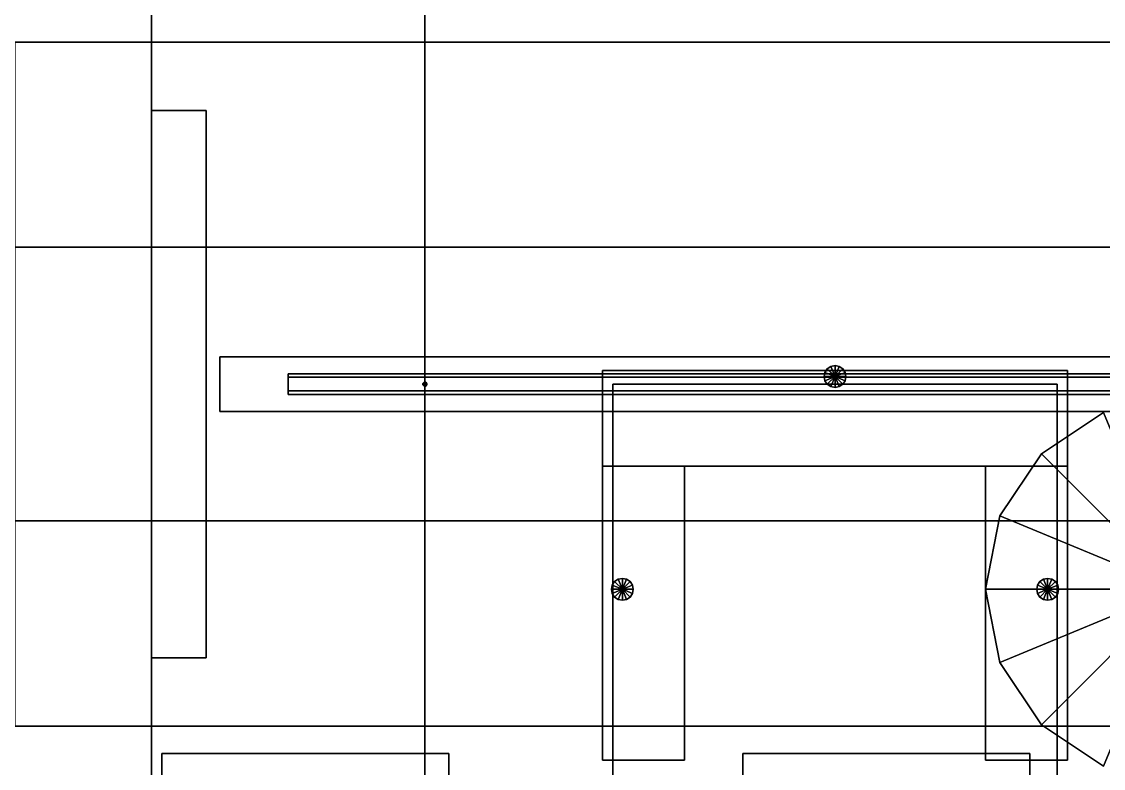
# Model space of a CAD drawing. Header units: millimetres. Extents: x -8000 to 18500, y -500 to 32500.
# Drawn here: x 4610 to 6193, y 4438 to 5530 of the extents above; entities that cross this region are included whole.
import ezdxf

# ---------------------------------------------------------------- set-up
doc = ezdxf.new("R2010")
doc.units = ezdxf.units.MM
for name, color, linetype in [('3D-COLUMNS', 7, 'Continuous'), ('3D-FINISH', 7, 'Continuous'), ('3D-FURNITURE', 7, 'Continuous'), ('3D-LIGHTS', 7, 'Continuous'), ('3D-ROOF', 7, 'Continuous'), ('3D-SLABS', 7, 'Continuous')]:
    doc.layers.add(name, color=color, linetype=linetype)

msp = doc.modelspace()

# ---------------------------------------------------------------- linework, layer by layer
at = {"layer": '3D-COLUMNS', "color": 7}
for points in [[(4800, 0, 3600), (4800, 10000, 3600), (5200, 10000, 3600), (5200, 0, 3600)], [(4800, 0, 3600), (4800, 0, 3800), (4800, 10000, 3800), (4800, 10000, 3600)], [(4800, 0, 3800), (5200, 0, 3800), (5200, 10000, 3800), (4800, 10000, 3800)], [(5200, 0, 3600), (5200, 10000, 3600), (5200, 10000, 3800), (5200, 0, 3800)], [(0, 4800, 3600), (0, 5200, 3600), (10000, 5200, 3600), (10000, 4800, 3600)], [(0, 5200, 3600), (0, 5200, 3800), (10000, 5200, 3800), (10000, 5200, 3600)], [(0, 4800, 3800), (10000, 4800, 3800), (10000, 5200, 3800), (0, 5200, 3800)], [(4800, 4800), (4800, 5200), (5200, 5200), (5200, 4800)], [(4800, 5200), (4800, 5200, 7800), (5200, 5200, 7800), (5200, 5200)], [(4800, 4800), (4800, 4800, 7800), (4800, 5200, 7800), (4800, 5200)], [(4800, 4800, 7800), (5200, 4800, 7800), (5200, 5200, 7800), (4800, 5200, 7800)], [(5200, 4800), (5200, 5200), (5200, 5200, 7800), (5200, 4800, 7800)], [(0, 4800, 3600), (10000, 4800, 3600), (10000, 4800, 3800), (0, 4800, 3800)], [(4800, 4800), (5200, 4800), (5200, 4800, 7800), (4800, 4800, 7800)]]:
    msp.add_3dface(points, dxfattribs=at)
at = {"layer": '3D-FINISH', "color": 7}
for points in [[(200, 200, 590), (200, 9800, 590), (9800, 9800, 590), (9800, 200, 590)], [(200, 200, 600), (9800, 200, 600), (9800, 9800, 600), (200, 9800, 600)], [(200, 200, 3990), (200, 9800, 3990), (9800, 9800, 3990), (9800, 200, 3990)], [(200, 200, 4000), (9800, 200, 4000), (9800, 9800, 4000), (200, 9800, 4000)]]:
    msp.add_3dface(points, dxfattribs=at)
at = {"layer": '3D-FURNITURE', "color": 7}
for points in [[(4600, 4500, 4710), (4600, 5500, 4710), (8000, 5500, 4710), (8000, 4500, 4710)], [(4600, 5500, 4710), (4600, 5500, 4760), (8000, 5500, 4760), (8000, 5500, 4710)], [(4600, 4500, 4760), (8000, 4500, 4760), (8000, 5500, 4760), (4600, 5500, 4760)], [(4800, 4600, 4000), (4800, 5400, 4000), (4880, 5400, 4000), (4880, 4600, 4000)], [(4800, 5400, 4000), (4800, 5400, 4710), (4880, 5400, 4710), (4880, 5400, 4000)], [(4800, 4600, 4000), (4800, 4600, 4710), (4800, 5400, 4710), (4800, 5400, 4000)], [(4800, 4600, 4710), (4880, 4600, 4710), (4880, 5400, 4710), (4800, 5400, 4710)], [(4880, 4600, 4000), (4880, 5400, 4000), (4880, 5400, 4710), (4880, 4600, 4710)], [(4900, 4960, 4755), (4900, 5040, 4755), (7700, 5040, 4755), (7700, 4960, 4755)], [(4900, 5040, 4755), (4900, 5040, 4765), (7700, 5040, 4765), (7700, 5040, 4755)], [(4900, 4960, 4755), (4900, 4960, 4765), (4900, 5040, 4765), (4900, 5040, 4755)], [(4900, 4960, 4765), (7700, 4960, 4765), (7700, 5040, 4765), (4900, 5040, 4765)], [(5460, 4880, 1000), (5460, 5020, 1000), (6140, 5020, 1000), (6140, 4880, 1000)], [(5460, 5020, 1000), (5460, 5020, 1280), (6140, 5020, 1280), (6140, 5020, 1000)], [(5460, 4880, 1000), (5460, 4880, 1280), (5460, 5020, 1280), (5460, 5020, 1000)], [(5460, 4880, 1280), (6140, 4880, 1280), (6140, 5020, 1280), (5460, 5020, 1280)], [(5785.2, 5017.2, 600), (5784, 5011.1, 600), (5784, 5011.1, 880), (5785.2, 5017.2, 880)], [(5800, 5011.1, 880), (5785.2, 5017.2, 880), (5784, 5011.1, 880), (5800, 5011.1, 880)], [(5800, 5011.1, 600), (5784, 5011.1, 600), (5785.2, 5017.2, 600), (5800, 5011.1, 600)], [(5788.7, 5022.4, 600), (5785.2, 5017.2, 600), (5785.2, 5017.2, 880), (5788.7, 5022.4, 880)], [(5800, 5011.1, 880), (5788.7, 5022.4, 880), (5785.2, 5017.2, 880), (5800, 5011.1, 880)], [(5800, 5011.1, 600), (5785.2, 5017.2, 600), (5788.7, 5022.4, 600), (5800, 5011.1, 600)], [(5793.9, 5025.9, 600), (5788.7, 5022.4, 600), (5788.7, 5022.4, 880), (5793.9, 5025.9, 880)], [(5800, 5011.1, 880), (5793.9, 5025.9, 880), (5788.7, 5022.4, 880), (5800, 5011.1, 880)], [(5800, 5011.1, 600), (5788.7, 5022.4, 600), (5793.9, 5025.9, 600), (5800, 5011.1, 600)], [(5800, 5027.1, 600), (5793.9, 5025.9, 600), (5793.9, 5025.9, 880), (5800, 5027.1, 880)], [(5800, 5011.1, 880), (5800, 5027.1, 880), (5793.9, 5025.9, 880), (5800, 5011.1, 880)], [(5800, 5011.1, 600), (5793.9, 5025.9, 600), (5800, 5027.1, 600), (5800, 5011.1, 600)], [(5806.1, 5025.9, 600), (5800, 5027.1, 600), (5800, 5027.1, 880), (5806.1, 5025.9, 880)], [(5800, 5011.1, 880), (5806.1, 5025.9, 880), (5800, 5027.1, 880), (5800, 5011.1, 880)], [(5800, 5011.1, 600), (5800, 5027.1, 600), (5806.1, 5025.9, 600), (5800, 5011.1, 600)], [(5800, 5011.1, 880), (5811.3, 5022.4, 880), (5806.1, 5025.9, 880), (5800, 5011.1, 880)], [(5800, 5011.1, 600), (5806.1, 5025.9, 600), (5811.3, 5022.4, 600), (5800, 5011.1, 600)], [(5800, 5011.1, 880), (5814.8, 5017.2, 880), (5811.3, 5022.4, 880), (5800, 5011.1, 880)], [(5800, 5011.1, 600), (5811.3, 5022.4, 600), (5814.8, 5017.2, 600), (5800, 5011.1, 600)], [(5800, 5011.1, 880), (5816, 5011.1, 880), (5814.8, 5017.2, 880), (5800, 5011.1, 880)], [(5800, 5011.1, 600), (5814.8, 5017.2, 600), (5816, 5011.1, 600), (5800, 5011.1, 600)], [(5811.3, 5022.4, 600), (5806.1, 5025.9, 600), (5806.1, 5025.9, 880), (5811.3, 5022.4, 880)], [(5814.8, 5017.2, 600), (5811.3, 5022.4, 600), (5811.3, 5022.4, 880), (5814.8, 5017.2, 880)], [(5816, 5011.1, 600), (5814.8, 5017.2, 600), (5814.8, 5017.2, 880), (5816, 5011.1, 880)], [(6140, 4880, 1000), (6140, 5020, 1000), (6140, 5020, 1280), (6140, 4880, 1280)], [(5784, 5011.1, 600), (5785.2, 5005, 600), (5785.2, 5005, 880), (5784, 5011.1, 880)], [(5800, 5011.1, 880), (5784, 5011.1, 880), (5785.2, 5005, 880), (5800, 5011.1, 880)], [(5800, 5011.1, 600), (5785.2, 5005, 600), (5784, 5011.1, 600), (5800, 5011.1, 600)], [(5800, 5011.1, 880), (5785.2, 5005, 880), (5788.7, 4999.8, 880), (5800, 5011.1, 880)], [(5800, 5011.1, 600), (5788.7, 4999.8, 600), (5785.2, 5005, 600), (5800, 5011.1, 600)], [(5785.2, 5005, 600), (5788.7, 4999.8, 600), (5788.7, 4999.8, 880), (5785.2, 5005, 880)], [(5800, 5011.1, 880), (5788.7, 4999.8, 880), (5793.9, 4996.3, 880), (5800, 5011.1, 880)], [(5800, 5011.1, 600), (5793.9, 4996.3, 600), (5788.7, 4999.8, 600), (5800, 5011.1, 600)], [(5800, 5011.1, 880), (5793.9, 4996.3, 880), (5800, 4995.1, 880), (5800, 5011.1, 880)], [(5800, 5011.1, 600), (5800, 4995.1, 600), (5793.9, 4996.3, 600), (5800, 5011.1, 600)], [(5800, 5011.1, 880), (5800, 4995.1, 880), (5806.1, 4996.3, 880), (5800, 5011.1, 880)], [(5800, 5011.1, 600), (5806.1, 4996.3, 600), (5800, 4995.1, 600), (5800, 5011.1, 600)], [(5800, 5011.1, 880), (5806.1, 4996.3, 880), (5811.3, 4999.8, 880), (5800, 5011.1, 880)], [(5800, 5011.1, 600), (5811.3, 4999.8, 600), (5806.1, 4996.3, 600), (5800, 5011.1, 600)], [(5800, 5011.1, 880), (5811.3, 4999.8, 880), (5814.8, 5005, 880), (5800, 5011.1, 880)], [(5800, 5011.1, 600), (5814.8, 5005, 600), (5811.3, 4999.8, 600), (5800, 5011.1, 600)], [(5800, 5011.1, 880), (5814.8, 5005, 880), (5816, 5011.1, 880), (5800, 5011.1, 880)], [(5800, 5011.1, 600), (5816, 5011.1, 600), (5814.8, 5005, 600), (5800, 5011.1, 600)], [(5811.3, 4999.8, 600), (5814.8, 5005, 600), (5814.8, 5005, 880), (5811.3, 4999.8, 880)], [(5814.8, 5005, 600), (5816, 5011.1, 600), (5816, 5011.1, 880), (5814.8, 5005, 880)], [(5475, 4400, 860), (5475, 5000, 860), (6125, 5000, 860), (6125, 4400, 860)], [(5475, 5000, 860), (5475, 5000, 1000), (6125, 5000, 1000), (6125, 5000, 860)], [(5475, 4400, 860), (5475, 4400, 1000), (5475, 5000, 1000), (5475, 5000, 860)], [(5475, 4400, 1000), (6125, 4400, 1000), (6125, 5000, 1000), (5475, 5000, 1000)], [(5788.7, 4999.8, 600), (5793.9, 4996.3, 600), (5793.9, 4996.3, 880), (5788.7, 4999.8, 880)], [(5793.9, 4996.3, 600), (5800, 4995.1, 600), (5800, 4995.1, 880), (5793.9, 4996.3, 880)], [(5800, 4995.1, 600), (5806.1, 4996.3, 600), (5806.1, 4996.3, 880), (5800, 4995.1, 880)], [(5806.1, 4996.3, 600), (5811.3, 4999.8, 600), (5811.3, 4999.8, 880), (5806.1, 4996.3, 880)], [(6125, 4400, 860), (6125, 5000, 860), (6125, 5000, 1000), (6125, 4400, 1000)], [(4900, 4960, 4755), (7700, 4960, 4755), (7700, 4960, 4765), (4900, 4960, 4765)], [(6192.8, 4958.7, 600), (6102, 4898, 600), (6102, 4898, 1020), (6192.8, 4958.7, 1020)], [(6300, 4700, 1020), (6192.8, 4958.7, 1020), (6102, 4898, 1020), (6300, 4700, 1020)], [(6300, 4700, 600), (6102, 4898, 600), (6192.8, 4958.7, 600), (6300, 4700, 600)], [(6102, 4898, 600), (6041.3, 4807.2, 600), (6041.3, 4807.2, 1020), (6102, 4898, 1020)], [(6300, 4700, 1020), (6102, 4898, 1020), (6041.3, 4807.2, 1020), (6300, 4700, 1020)], [(6300, 4700, 600), (6041.3, 4807.2, 600), (6102, 4898, 600), (6300, 4700, 600)], [(5460, 4880, 1000), (6140, 4880, 1000), (6140, 4880, 1280), (5460, 4880, 1280)], [(5460, 4450, 960), (5460, 4880, 960), (5580, 4880, 960), (5580, 4450, 960)], [(5460, 4880, 960), (5460, 4880, 1180), (5580, 4880, 1180), (5580, 4880, 960)], [(5460, 4450, 960), (5460, 4450, 1180), (5460, 4880, 1180), (5460, 4880, 960)], [(5460, 4450, 1180), (5580, 4450, 1180), (5580, 4880, 1180), (5460, 4880, 1180)], [(5580, 4450, 960), (5580, 4880, 960), (5580, 4880, 1180), (5580, 4450, 1180)], [(6020, 4450, 960), (6020, 4880, 960), (6140, 4880, 960), (6140, 4450, 960)], [(6020, 4880, 960), (6020, 4880, 1180), (6140, 4880, 1180), (6140, 4880, 960)], [(6020, 4450, 960), (6020, 4450, 1180), (6020, 4880, 1180), (6020, 4880, 960)], [(6020, 4450, 1180), (6140, 4450, 1180), (6140, 4880, 1180), (6020, 4880, 1180)], [(6140, 4450, 960), (6140, 4880, 960), (6140, 4880, 1180), (6140, 4450, 1180)], [(6041.3, 4807.2, 600), (6020, 4700, 600), (6020, 4700, 1020), (6041.3, 4807.2, 1020)], [(6300, 4700, 1020), (6041.3, 4807.2, 1020), (6020, 4700, 1020), (6300, 4700, 1020)], [(6300, 4700, 600), (6020, 4700, 600), (6041.3, 4807.2, 600), (6300, 4700, 600)], [(5474.1, 4706.1, 600), (5472.9, 4700, 600), (5472.9, 4700, 880), (5474.1, 4706.1, 880)], [(5488.9, 4700, 880), (5474.1, 4706.1, 880), (5472.9, 4700, 880), (5488.9, 4700, 880)], [(5488.9, 4700, 600), (5472.9, 4700, 600), (5474.1, 4706.1, 600), (5488.9, 4700, 600)], [(5477.6, 4711.3, 600), (5474.1, 4706.1, 600), (5474.1, 4706.1, 880), (5477.6, 4711.3, 880)], [(5488.9, 4700, 880), (5477.6, 4711.3, 880), (5474.1, 4706.1, 880), (5488.9, 4700, 880)], [(5488.9, 4700, 600), (5474.1, 4706.1, 600), (5477.6, 4711.3, 600), (5488.9, 4700, 600)], [(5482.8, 4714.8, 600), (5477.6, 4711.3, 600), (5477.6, 4711.3, 880), (5482.8, 4714.8, 880)], [(5488.9, 4700, 880), (5482.8, 4714.8, 880), (5477.6, 4711.3, 880), (5488.9, 4700, 880)], [(5488.9, 4700, 600), (5477.6, 4711.3, 600), (5482.8, 4714.8, 600), (5488.9, 4700, 600)], [(5488.9, 4716, 600), (5482.8, 4714.8, 600), (5482.8, 4714.8, 880), (5488.9, 4716, 880)], [(5488.9, 4700, 880), (5488.9, 4716, 880), (5482.8, 4714.8, 880), (5488.9, 4700, 880)], [(5488.9, 4700, 600), (5482.8, 4714.8, 600), (5488.9, 4716, 600), (5488.9, 4700, 600)], [(5495, 4714.8, 600), (5488.9, 4716, 600), (5488.9, 4716, 880), (5495, 4714.8, 880)], [(5488.9, 4700, 880), (5495, 4714.8, 880), (5488.9, 4716, 880), (5488.9, 4700, 880)], [(5488.9, 4700, 600), (5488.9, 4716, 600), (5495, 4714.8, 600), (5488.9, 4700, 600)], [(5488.9, 4700, 880), (5500.2, 4711.3, 880), (5495, 4714.8, 880), (5488.9, 4700, 880)], [(5488.9, 4700, 600), (5495, 4714.8, 600), (5500.2, 4711.3, 600), (5488.9, 4700, 600)], [(5488.9, 4700, 880), (5503.7, 4706.1, 880), (5500.2, 4711.3, 880), (5488.9, 4700, 880)], [(5488.9, 4700, 600), (5500.2, 4711.3, 600), (5503.7, 4706.1, 600), (5488.9, 4700, 600)], [(5488.9, 4700, 880), (5504.9, 4700, 880), (5503.7, 4706.1, 880), (5488.9, 4700, 880)], [(5488.9, 4700, 600), (5503.7, 4706.1, 600), (5504.9, 4700, 600), (5488.9, 4700, 600)], [(5500.2, 4711.3, 600), (5495, 4714.8, 600), (5495, 4714.8, 880), (5500.2, 4711.3, 880)], [(5503.7, 4706.1, 600), (5500.2, 4711.3, 600), (5500.2, 4711.3, 880), (5503.7, 4706.1, 880)], [(5504.9, 4700, 600), (5503.7, 4706.1, 600), (5503.7, 4706.1, 880), (5504.9, 4700, 880)], [(6096.3, 4706.1, 600), (6095.1, 4700, 600), (6095.1, 4700, 880), (6096.3, 4706.1, 880)], [(6111.1, 4700, 880), (6096.3, 4706.1, 880), (6095.1, 4700, 880), (6111.1, 4700, 880)], [(6111.1, 4700, 600), (6095.1, 4700, 600), (6096.3, 4706.1, 600), (6111.1, 4700, 600)], [(6099.8, 4711.3, 600), (6096.3, 4706.1, 600), (6096.3, 4706.1, 880), (6099.8, 4711.3, 880)], [(6111.1, 4700, 880), (6099.8, 4711.3, 880), (6096.3, 4706.1, 880), (6111.1, 4700, 880)], [(6111.1, 4700, 600), (6096.3, 4706.1, 600), (6099.8, 4711.3, 600), (6111.1, 4700, 600)], [(6105, 4714.8, 600), (6099.8, 4711.3, 600), (6099.8, 4711.3, 880), (6105, 4714.8, 880)], [(6111.1, 4700, 880), (6105, 4714.8, 880), (6099.8, 4711.3, 880), (6111.1, 4700, 880)], [(6111.1, 4700, 600), (6099.8, 4711.3, 600), (6105, 4714.8, 600), (6111.1, 4700, 600)], [(6111.1, 4716, 600), (6105, 4714.8, 600), (6105, 4714.8, 880), (6111.1, 4716, 880)], [(6111.1, 4700, 880), (6111.1, 4716, 880), (6105, 4714.8, 880), (6111.1, 4700, 880)], [(6111.1, 4700, 600), (6105, 4714.8, 600), (6111.1, 4716, 600), (6111.1, 4700, 600)], [(6117.2, 4714.8, 600), (6111.1, 4716, 600), (6111.1, 4716, 880), (6117.2, 4714.8, 880)], [(6111.1, 4700, 880), (6117.2, 4714.8, 880), (6111.1, 4716, 880), (6111.1, 4700, 880)], [(6111.1, 4700, 600), (6111.1, 4716, 600), (6117.2, 4714.8, 600), (6111.1, 4700, 600)], [(6111.1, 4700, 880), (6122.4, 4711.3, 880), (6117.2, 4714.8, 880), (6111.1, 4700, 880)], [(6111.1, 4700, 600), (6117.2, 4714.8, 600), (6122.4, 4711.3, 600), (6111.1, 4700, 600)], [(6111.1, 4700, 880), (6125.9, 4706.1, 880), (6122.4, 4711.3, 880), (6111.1, 4700, 880)], [(6111.1, 4700, 600), (6122.4, 4711.3, 600), (6125.9, 4706.1, 600), (6111.1, 4700, 600)], [(6111.1, 4700, 880), (6127.1, 4700, 880), (6125.9, 4706.1, 880), (6111.1, 4700, 880)], [(6111.1, 4700, 600), (6125.9, 4706.1, 600), (6127.1, 4700, 600), (6111.1, 4700, 600)], [(6122.4, 4711.3, 600), (6117.2, 4714.8, 600), (6117.2, 4714.8, 880), (6122.4, 4711.3, 880)], [(6125.9, 4706.1, 600), (6122.4, 4711.3, 600), (6122.4, 4711.3, 880), (6125.9, 4706.1, 880)], [(6127.1, 4700, 600), (6125.9, 4706.1, 600), (6125.9, 4706.1, 880), (6127.1, 4700, 880)], [(5472.9, 4700, 600), (5474.1, 4693.9, 600), (5474.1, 4693.9, 880), (5472.9, 4700, 880)], [(5488.9, 4700, 880), (5472.9, 4700, 880), (5474.1, 4693.9, 880), (5488.9, 4700, 880)], [(5488.9, 4700, 600), (5474.1, 4693.9, 600), (5472.9, 4700, 600), (5488.9, 4700, 600)], [(5488.9, 4700, 880), (5474.1, 4693.9, 880), (5477.6, 4688.7, 880), (5488.9, 4700, 880)], [(5488.9, 4700, 600), (5477.6, 4688.7, 600), (5474.1, 4693.9, 600), (5488.9, 4700, 600)], [(5474.1, 4693.9, 600), (5477.6, 4688.7, 600), (5477.6, 4688.7, 880), (5474.1, 4693.9, 880)], [(5488.9, 4700, 880), (5477.6, 4688.7, 880), (5482.8, 4685.2, 880), (5488.9, 4700, 880)], [(5488.9, 4700, 600), (5482.8, 4685.2, 600), (5477.6, 4688.7, 600), (5488.9, 4700, 600)], [(5477.6, 4688.7, 600), (5482.8, 4685.2, 600), (5482.8, 4685.2, 880), (5477.6, 4688.7, 880)], [(5488.9, 4700, 880), (5482.8, 4685.2, 880), (5488.9, 4684, 880), (5488.9, 4700, 880)], [(5488.9, 4700, 600), (5488.9, 4684, 600), (5482.8, 4685.2, 600), (5488.9, 4700, 600)], [(5482.8, 4685.2, 600), (5488.9, 4684, 600), (5488.9, 4684, 880), (5482.8, 4685.2, 880)], [(5488.9, 4700, 880), (5488.9, 4684, 880), (5495, 4685.2, 880), (5488.9, 4700, 880)], [(5488.9, 4700, 600), (5495, 4685.2, 600), (5488.9, 4684, 600), (5488.9, 4700, 600)], [(5488.9, 4700, 880), (5495, 4685.2, 880), (5500.2, 4688.7, 880), (5488.9, 4700, 880)], [(5488.9, 4700, 600), (5500.2, 4688.7, 600), (5495, 4685.2, 600), (5488.9, 4700, 600)], [(5488.9, 4700, 880), (5500.2, 4688.7, 880), (5503.7, 4693.9, 880), (5488.9, 4700, 880)], [(5488.9, 4700, 600), (5503.7, 4693.9, 600), (5500.2, 4688.7, 600), (5488.9, 4700, 600)], [(5488.9, 4700, 880), (5503.7, 4693.9, 880), (5504.9, 4700, 880), (5488.9, 4700, 880)], [(5488.9, 4700, 600), (5504.9, 4700, 600), (5503.7, 4693.9, 600), (5488.9, 4700, 600)], [(5488.9, 4684, 600), (5495, 4685.2, 600), (5495, 4685.2, 880), (5488.9, 4684, 880)], [(5495, 4685.2, 600), (5500.2, 4688.7, 600), (5500.2, 4688.7, 880), (5495, 4685.2, 880)], [(5500.2, 4688.7, 600), (5503.7, 4693.9, 600), (5503.7, 4693.9, 880), (5500.2, 4688.7, 880)], [(5503.7, 4693.9, 600), (5504.9, 4700, 600), (5504.9, 4700, 880), (5503.7, 4693.9, 880)], [(6020, 4700, 600), (6041.3, 4592.8, 600), (6041.3, 4592.8, 1020), (6020, 4700, 1020)], [(6300, 4700, 1020), (6020, 4700, 1020), (6041.3, 4592.8, 1020), (6300, 4700, 1020)], [(6300, 4700, 600), (6041.3, 4592.8, 600), (6020, 4700, 600), (6300, 4700, 600)], [(6300, 4700, 1020), (6041.3, 4592.8, 1020), (6102, 4502, 1020), (6300, 4700, 1020)], [(6300, 4700, 600), (6102, 4502, 600), (6041.3, 4592.8, 600), (6300, 4700, 600)], [(6095.1, 4700, 600), (6096.3, 4693.9, 600), (6096.3, 4693.9, 880), (6095.1, 4700, 880)], [(6111.1, 4700, 880), (6095.1, 4700, 880), (6096.3, 4693.9, 880), (6111.1, 4700, 880)], [(6111.1, 4700, 600), (6096.3, 4693.9, 600), (6095.1, 4700, 600), (6111.1, 4700, 600)], [(6111.1, 4700, 880), (6096.3, 4693.9, 880), (6099.8, 4688.7, 880), (6111.1, 4700, 880)], [(6111.1, 4700, 600), (6099.8, 4688.7, 600), (6096.3, 4693.9, 600), (6111.1, 4700, 600)], [(6096.3, 4693.9, 600), (6099.8, 4688.7, 600), (6099.8, 4688.7, 880), (6096.3, 4693.9, 880)], [(6111.1, 4700, 880), (6099.8, 4688.7, 880), (6105, 4685.2, 880), (6111.1, 4700, 880)], [(6111.1, 4700, 600), (6105, 4685.2, 600), (6099.8, 4688.7, 600), (6111.1, 4700, 600)], [(6099.8, 4688.7, 600), (6105, 4685.2, 600), (6105, 4685.2, 880), (6099.8, 4688.7, 880)], [(6300, 4700, 1020), (6102, 4502, 1020), (6192.8, 4441.3, 1020), (6300, 4700, 1020)], [(6300, 4700, 600), (6192.8, 4441.3, 600), (6102, 4502, 600), (6300, 4700, 600)], [(6111.1, 4700, 880), (6105, 4685.2, 880), (6111.1, 4684, 880), (6111.1, 4700, 880)], [(6111.1, 4700, 600), (6111.1, 4684, 600), (6105, 4685.2, 600), (6111.1, 4700, 600)], [(6105, 4685.2, 600), (6111.1, 4684, 600), (6111.1, 4684, 880), (6105, 4685.2, 880)], [(6111.1, 4700, 880), (6111.1, 4684, 880), (6117.2, 4685.2, 880), (6111.1, 4700, 880)], [(6111.1, 4700, 600), (6117.2, 4685.2, 600), (6111.1, 4684, 600), (6111.1, 4700, 600)], [(6111.1, 4700, 880), (6117.2, 4685.2, 880), (6122.4, 4688.7, 880), (6111.1, 4700, 880)], [(6111.1, 4700, 600), (6122.4, 4688.7, 600), (6117.2, 4685.2, 600), (6111.1, 4700, 600)], [(6111.1, 4700, 880), (6122.4, 4688.7, 880), (6125.9, 4693.9, 880), (6111.1, 4700, 880)], [(6111.1, 4700, 600), (6125.9, 4693.9, 600), (6122.4, 4688.7, 600), (6111.1, 4700, 600)], [(6111.1, 4700, 880), (6125.9, 4693.9, 880), (6127.1, 4700, 880), (6111.1, 4700, 880)], [(6111.1, 4700, 600), (6127.1, 4700, 600), (6125.9, 4693.9, 600), (6111.1, 4700, 600)], [(6111.1, 4684, 600), (6117.2, 4685.2, 600), (6117.2, 4685.2, 880), (6111.1, 4684, 880)], [(6117.2, 4685.2, 600), (6122.4, 4688.7, 600), (6122.4, 4688.7, 880), (6117.2, 4685.2, 880)], [(6122.4, 4688.7, 600), (6125.9, 4693.9, 600), (6125.9, 4693.9, 880), (6122.4, 4688.7, 880)], [(6125.9, 4693.9, 600), (6127.1, 4700, 600), (6127.1, 4700, 880), (6125.9, 4693.9, 880)], [(4800, 4600, 4000), (4880, 4600, 4000), (4880, 4600, 4710), (4800, 4600, 4710)], [(6041.3, 4592.8, 600), (6102, 4502, 600), (6102, 4502, 1020), (6041.3, 4592.8, 1020)], [(4600, 4500, 4710), (8000, 4500, 4710), (8000, 4500, 4760), (4600, 4500, 4760)], [(6102, 4502, 600), (6192.8, 4441.3, 600), (6192.8, 4441.3, 1020), (6102, 4502, 1020)], [(4815, 4040, 4410), (4815, 4460, 4410), (5235, 4460, 4410), (5235, 4040, 4410)], [(4815, 4460, 4410), (4815, 4460, 4450), (5235, 4460, 4450), (5235, 4460, 4410)], [(4815, 4040, 4410), (4815, 4040, 4450), (4815, 4460, 4450), (4815, 4460, 4410)], [(4815, 4040, 4450), (5235, 4040, 4450), (5235, 4460, 4450), (4815, 4460, 4450)], [(5235, 4040, 4410), (5235, 4460, 4410), (5235, 4460, 4450), (5235, 4040, 4450)], [(5460, 4450, 960), (5580, 4450, 960), (5580, 4450, 1180), (5460, 4450, 1180)], [(5665, 4040, 4410), (5665, 4460, 4410), (6085, 4460, 4410), (6085, 4040, 4410)], [(5665, 4460, 4410), (5665, 4460, 4450), (6085, 4460, 4450), (6085, 4460, 4410)], [(5665, 4040, 4410), (5665, 4040, 4450), (5665, 4460, 4450), (5665, 4460, 4410)], [(5665, 4040, 4450), (6085, 4040, 4450), (6085, 4460, 4450), (5665, 4460, 4450)], [(6020, 4450, 960), (6140, 4450, 960), (6140, 4450, 1180), (6020, 4450, 1180)], [(6085, 4040, 4410), (6085, 4460, 4410), (6085, 4460, 4450), (6085, 4040, 4450)]]:
    msp.add_3dface(points, dxfattribs=at)
at = {"layer": '3D-LIGHTS', "color": 7}
for points in [[(5000, 4985, 5900), (5000, 5015, 5900), (7600, 5015, 5900), (7600, 4985, 5900)], [(5000, 5015, 5900), (5000, 5015, 5925), (7600, 5015, 5925), (7600, 5015, 5900)], [(5000, 4985, 5900), (5000, 4985, 5925), (5000, 5015, 5925), (5000, 5015, 5900)], [(5000, 4985, 5925), (7600, 4985, 5925), (7600, 5015, 5925), (5000, 5015, 5925)], [(5000, 4990, 5890), (5000, 5010, 5890), (7600, 5010, 5890), (7600, 4990, 5890)], [(5000, 5010, 5890), (5000, 5010, 5900), (7600, 5010, 5900), (7600, 5010, 5890)], [(5000, 4990, 5890), (5000, 4990, 5900), (5000, 5010, 5900), (5000, 5010, 5890)], [(5000, 4990, 5900), (7600, 4990, 5900), (7600, 5010, 5900), (5000, 5010, 5900)], [(5197.2, 5001.1, 5925), (5197, 5000, 5925), (5197, 5000, 6925), (5197.2, 5001.1, 6925)], [(5200, 5000, 6925), (5197.2, 5001.1, 6925), (5197, 5000, 6925), (5200, 5000, 6925)], [(5200, 5000, 5925), (5197, 5000, 5925), (5197.2, 5001.1, 5925), (5200, 5000, 5925)], [(5197.9, 5002.1, 5925), (5197.2, 5001.1, 5925), (5197.2, 5001.1, 6925), (5197.9, 5002.1, 6925)], [(5200, 5000, 6925), (5197.9, 5002.1, 6925), (5197.2, 5001.1, 6925), (5200, 5000, 6925)], [(5200, 5000, 5925), (5197.2, 5001.1, 5925), (5197.9, 5002.1, 5925), (5200, 5000, 5925)], [(5198.9, 5002.8, 5925), (5197.9, 5002.1, 5925), (5197.9, 5002.1, 6925), (5198.9, 5002.8, 6925)], [(5200, 5000, 6925), (5198.9, 5002.8, 6925), (5197.9, 5002.1, 6925), (5200, 5000, 6925)], [(5200, 5000, 5925), (5197.9, 5002.1, 5925), (5198.9, 5002.8, 5925), (5200, 5000, 5925)], [(5200, 5003, 5925), (5198.9, 5002.8, 5925), (5198.9, 5002.8, 6925), (5200, 5003, 6925)], [(5200, 5000, 6925), (5200, 5003, 6925), (5198.9, 5002.8, 6925), (5200, 5000, 6925)], [(5200, 5000, 5925), (5198.9, 5002.8, 5925), (5200, 5003, 5925), (5200, 5000, 5925)], [(5201.1, 5002.8, 5925), (5200, 5003, 5925), (5200, 5003, 6925), (5201.1, 5002.8, 6925)], [(5200, 5000, 6925), (5201.1, 5002.8, 6925), (5200, 5003, 6925), (5200, 5000, 6925)], [(5200, 5000, 5925), (5200, 5003, 5925), (5201.1, 5002.8, 5925), (5200, 5000, 5925)], [(5200, 5000, 6925), (5202.1, 5002.1, 6925), (5201.1, 5002.8, 6925), (5200, 5000, 6925)], [(5200, 5000, 5925), (5201.1, 5002.8, 5925), (5202.1, 5002.1, 5925), (5200, 5000, 5925)], [(5200, 5000, 6925), (5202.8, 5001.1, 6925), (5202.1, 5002.1, 6925), (5200, 5000, 6925)], [(5200, 5000, 5925), (5202.1, 5002.1, 5925), (5202.8, 5001.1, 5925), (5200, 5000, 5925)], [(5200, 5000, 6925), (5203, 5000, 6925), (5202.8, 5001.1, 6925), (5200, 5000, 6925)], [(5200, 5000, 5925), (5202.8, 5001.1, 5925), (5203, 5000, 5925), (5200, 5000, 5925)], [(5202.1, 5002.1, 5925), (5201.1, 5002.8, 5925), (5201.1, 5002.8, 6925), (5202.1, 5002.1, 6925)], [(5202.8, 5001.1, 5925), (5202.1, 5002.1, 5925), (5202.1, 5002.1, 6925), (5202.8, 5001.1, 6925)], [(5203, 5000, 5925), (5202.8, 5001.1, 5925), (5202.8, 5001.1, 6925), (5203, 5000, 6925)], [(5000, 4990, 5890), (7600, 4990, 5890), (7600, 4990, 5900), (5000, 4990, 5900)], [(5197, 5000, 5925), (5197.2, 4998.9, 5925), (5197.2, 4998.9, 6925), (5197, 5000, 6925)], [(5200, 5000, 6925), (5197, 5000, 6925), (5197.2, 4998.9, 6925), (5200, 5000, 6925)], [(5200, 5000, 5925), (5197.2, 4998.9, 5925), (5197, 5000, 5925), (5200, 5000, 5925)], [(5200, 5000, 6925), (5197.2, 4998.9, 6925), (5197.9, 4997.9, 6925), (5200, 5000, 6925)], [(5200, 5000, 5925), (5197.9, 4997.9, 5925), (5197.2, 4998.9, 5925), (5200, 5000, 5925)], [(5197.2, 4998.9, 5925), (5197.9, 4997.9, 5925), (5197.9, 4997.9, 6925), (5197.2, 4998.9, 6925)], [(5200, 5000, 6925), (5197.9, 4997.9, 6925), (5198.9, 4997.2, 6925), (5200, 5000, 6925)], [(5200, 5000, 5925), (5198.9, 4997.2, 5925), (5197.9, 4997.9, 5925), (5200, 5000, 5925)], [(5197.9, 4997.9, 5925), (5198.9, 4997.2, 5925), (5198.9, 4997.2, 6925), (5197.9, 4997.9, 6925)], [(5200, 5000, 6925), (5198.9, 4997.2, 6925), (5200, 4997, 6925), (5200, 5000, 6925)], [(5200, 5000, 5925), (5200, 4997, 5925), (5198.9, 4997.2, 5925), (5200, 5000, 5925)], [(5198.9, 4997.2, 5925), (5200, 4997, 5925), (5200, 4997, 6925), (5198.9, 4997.2, 6925)], [(5200, 5000, 6925), (5200, 4997, 6925), (5201.1, 4997.2, 6925), (5200, 5000, 6925)], [(5200, 5000, 5925), (5201.1, 4997.2, 5925), (5200, 4997, 5925), (5200, 5000, 5925)], [(5200, 5000, 6925), (5201.1, 4997.2, 6925), (5202.1, 4997.9, 6925), (5200, 5000, 6925)], [(5200, 5000, 5925), (5202.1, 4997.9, 5925), (5201.1, 4997.2, 5925), (5200, 5000, 5925)], [(5200, 5000, 6925), (5202.1, 4997.9, 6925), (5202.8, 4998.9, 6925), (5200, 5000, 6925)], [(5200, 5000, 5925), (5202.8, 4998.9, 5925), (5202.1, 4997.9, 5925), (5200, 5000, 5925)], [(5200, 5000, 6925), (5202.8, 4998.9, 6925), (5203, 5000, 6925), (5200, 5000, 6925)], [(5200, 5000, 5925), (5203, 5000, 5925), (5202.8, 4998.9, 5925), (5200, 5000, 5925)], [(5200, 4997, 5925), (5201.1, 4997.2, 5925), (5201.1, 4997.2, 6925), (5200, 4997, 6925)], [(5201.1, 4997.2, 5925), (5202.1, 4997.9, 5925), (5202.1, 4997.9, 6925), (5201.1, 4997.2, 6925)], [(5202.1, 4997.9, 5925), (5202.8, 4998.9, 5925), (5202.8, 4998.9, 6925), (5202.1, 4997.9, 6925)], [(5202.8, 4998.9, 5925), (5203, 5000, 5925), (5203, 5000, 6925), (5202.8, 4998.9, 6925)], [(5000, 4985, 5900), (7600, 4985, 5900), (7600, 4985, 5925), (5000, 4985, 5925)]]:
    msp.add_3dface(points, dxfattribs=at)
at = {"layer": '3D-ROOF', "color": 7}
for points in [[(0, 0, 7000), (0, 10000, 7000), (10000, 10000, 7000), (10000, 0, 7000)], [(0, 0, 7200), (10000, 0, 7200), (10000, 10000, 7200), (0, 10000, 7200)]]:
    msp.add_3dface(points, dxfattribs=at)
at = {"layer": '3D-SLABS', "color": 7}
for points in [[(0, 0), (0, 10000), (10000, 10000), (10000, 0)], [(0, 0, 600), (10000, 0, 600), (10000, 10000, 600), (0, 10000, 600)], [(3800, 4000, 3800), (3800, 7500, 3800), (7800, 7500, 3800), (7800, 4000, 3800)], [(3800, 4000, 4000), (7800, 4000, 4000), (7800, 7500, 4000), (3800, 7500, 4000)]]:
    msp.add_3dface(points, dxfattribs=at)

doc.saveas('drawing.dxf')
